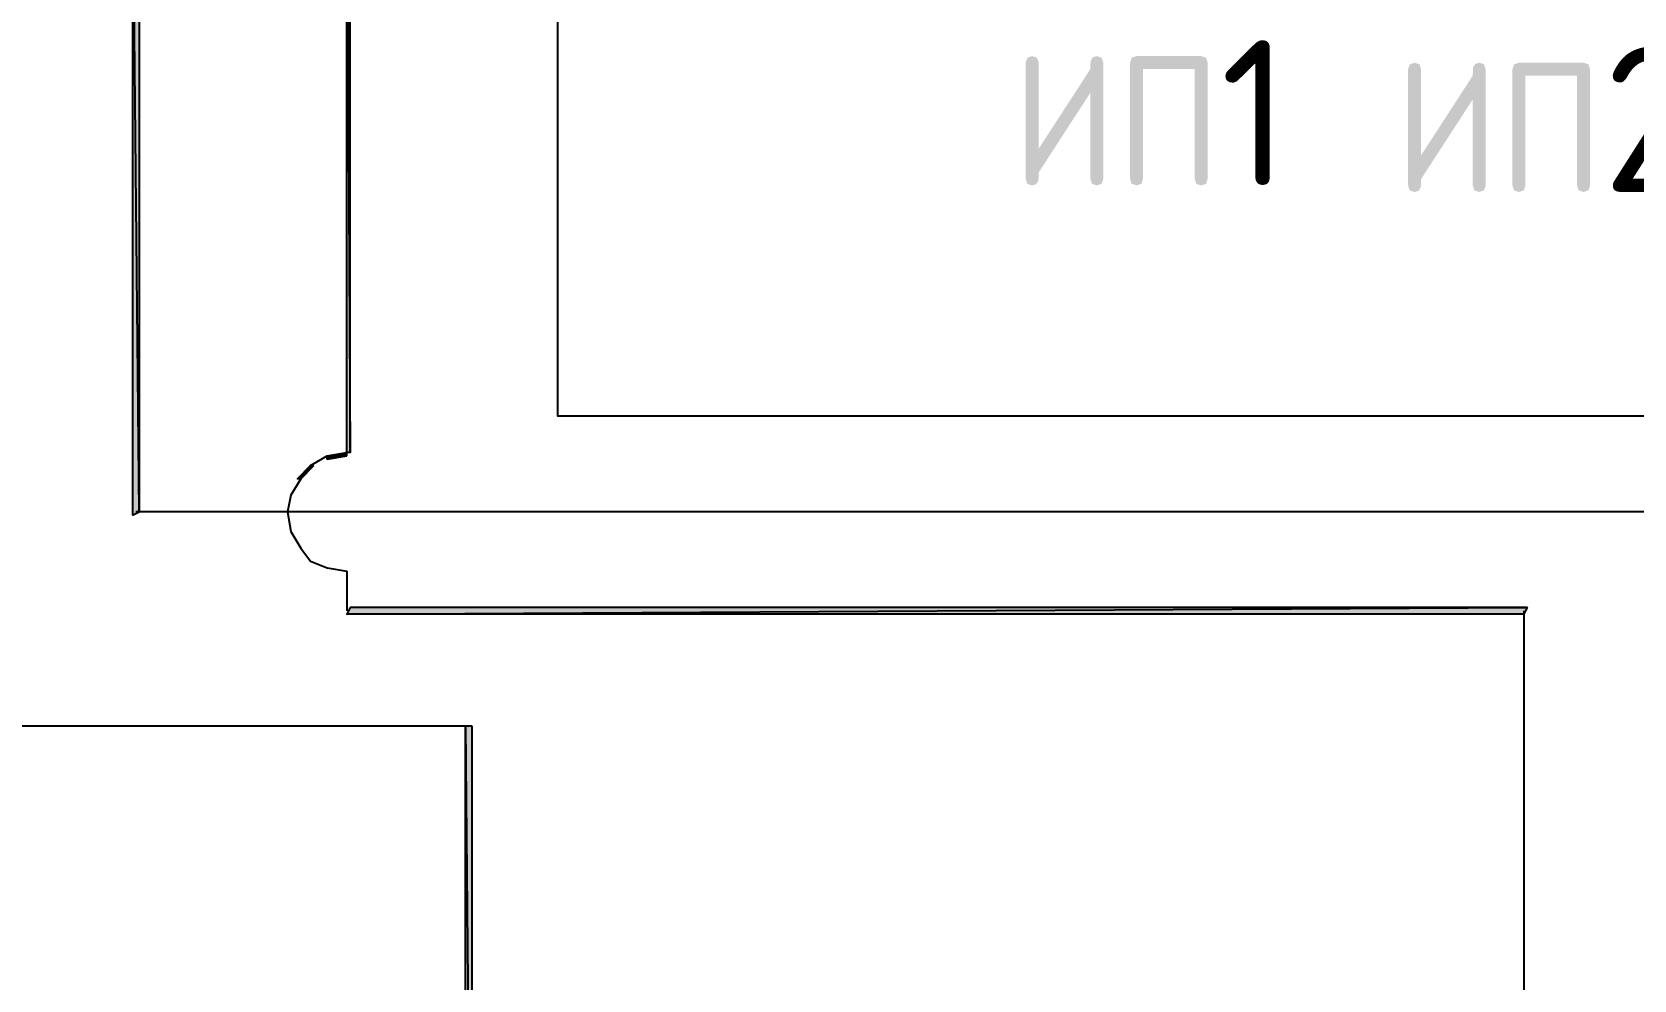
# Model space of a CAD drawing. Header units: millimetres. Extents: x 0 to 420, y 0 to 297.
# Drawn here: x 315.66 to 336.23, y 206.21 to 218.38 of the extents above; entities that cross this region are included whole.
import ezdxf

# ---------------------------------------------------------------- set-up
doc = ezdxf.new("R2010")
doc.units = ezdxf.units.MM
doc.layers.get('0').update_dxf_attribs({"linetype": 'CONTINUOUS'})
doc.styles.get("Standard").update_dxf_attribs({"font": 'STANDARD'})

msp = doc.modelspace()

# ---------------------------------------------------------------- hatches: boundary and pattern name
at = {"true_color": 0x000007}
h = msp.add_hatch(color=0, dxfattribs=at)
h.paths.add_polyline_path([(316.949667, 212.174667), (317.034333, 212.217), (316.949667, 220.98)], flags=0)
h.paths.add_polyline_path([(317.034333, 212.217), (316.949667, 220.98), (317.034333, 220.98)], flags=0)
h = msp.add_hatch(color=0, dxfattribs=at)
h.paths.add_polyline_path([(319.743667, 220.98), (319.701333, 220.98), (319.743667, 212.979)], flags=0)
h.paths.add_polyline_path([(319.701333, 220.98), (319.743667, 212.979), (319.701333, 212.979)], flags=0)
for points in [[(329.331394, 218.067708), (329.393681, 218.047038), (329.414627, 217.985026), (329.414627, 216.491233), (329.393681, 216.428739), (329.331394, 216.407999), (329.269382, 216.428739), (329.248711, 216.491233), (329.248711, 217.597522), (328.584497, 216.573915), (328.583257, 216.502739), (328.579536, 216.465877), (328.552664, 216.422469), (328.501815, 216.407999), (328.439321, 216.428739), (328.418581, 216.491233), (328.418581, 217.985026), (328.439321, 218.047038), (328.501815, 218.067708), (328.563826, 218.047038), (328.584497, 217.985026), (328.584497, 216.878186), (329.248711, 217.901793), (329.249952, 217.972762), (329.253672, 218.009831), (329.280544, 218.053239)], [(329.841769, 218.067708), (330.671348, 218.067708), (330.733636, 218.047038), (330.754582, 217.985026), (330.754582, 216.491233), (330.733636, 216.428739), (330.671348, 216.407999), (330.609337, 216.428739), (330.588666, 216.491233), (330.588666, 217.901793), (329.924452, 217.901793), (329.924452, 216.491233), (329.903781, 216.428739), (329.841769, 216.407999), (329.779275, 216.428739), (329.758536, 216.491233), (329.758536, 217.985026), (329.779275, 218.047038)], [(334.24206, 217.983042), (334.304348, 217.962371), (334.325294, 217.900359), (334.325294, 216.406566), (334.304348, 216.344072), (334.24206, 216.323332), (334.180049, 216.344072), (334.159378, 216.406566), (334.159378, 217.512855), (333.495164, 216.489248), (333.493923, 216.418073), (333.490203, 216.38121), (333.463331, 216.337802), (333.412481, 216.323332), (333.349987, 216.344072), (333.329248, 216.406566), (333.329248, 217.900359), (333.349987, 217.962371), (333.412481, 217.983042), (333.474493, 217.962371), (333.495164, 217.900359), (333.495164, 216.793519), (334.159378, 217.817126), (334.160618, 217.888095), (334.164339, 217.925164), (334.191211, 217.968572)], [(334.752436, 217.983042), (335.582015, 217.983042), (335.644302, 217.962371), (335.665248, 217.900359), (335.665248, 216.406566), (335.644302, 216.344072), (335.582015, 216.323332), (335.520003, 216.344072), (335.499333, 216.406566), (335.499333, 217.817126), (334.835118, 217.817126), (334.835118, 216.406566), (334.814448, 216.344072), (334.752436, 216.323332), (334.689942, 216.344072), (334.669202, 216.406566), (334.669202, 217.900359), (334.689942, 217.962371)]]:
    msp.add_hatch(color=0, dxfattribs=at).paths.add_polyline_path(points, flags=0)
h = msp.add_hatch(color=0, dxfattribs=at)
h.paths.add_polyline_path([(319.701333, 212.936667), (319.701333, 212.979), (319.447333, 212.894333)], flags=0)
h.paths.add_polyline_path([(319.701333, 212.979), (319.447333, 212.894333), (319.447333, 212.936667)], flags=0)
h = msp.add_hatch(color=0, dxfattribs=at)
h.paths.add_polyline_path([(319.278, 212.809667), (319.235667, 212.809667), (319.108667, 212.640333)], flags=0)
h.paths.add_polyline_path([(319.235667, 212.809667), (319.108667, 212.640333), (319.066333, 212.640333)], flags=0)
h = msp.add_hatch(color=0, dxfattribs=at)
h.paths.add_polyline_path([(319.743667, 210.989333), (319.701333, 210.904667), (334.856667, 210.989333)], flags=0)
h.paths.add_polyline_path([(319.701333, 210.904667), (334.856667, 210.989333), (334.814333, 210.904667)], flags=0)
h = msp.add_hatch(color=0, dxfattribs=at)
h.paths.add_polyline_path([(321.31, 209.465333), (321.225333, 209.465333), (321.31, 200.067333)], flags=0)
h.paths.add_polyline_path([(321.225333, 209.465333), (321.31, 200.067333), (321.225333, 200.067333)], flags=0)

# ---------------------------------------------------------------- linework, layer by layer
at = {"color": 0, "true_color": 0x000007}
for points in [[(321.267667, 209.465333), (307.170667, 209.465333), (307.170667, 220.98)], [(346.498333, 213.444667), (322.410667, 213.444667), (322.410667, 220.98)], [(319.235667, 212.809667), (319.447333, 212.936667)], [(319.108667, 212.640333), (318.981667, 212.428667), (318.939333, 212.217), (318.981667, 211.963), (319.108667, 211.751333), (319.235667, 211.582), (319.447333, 211.497333), (319.701333, 211.455)], [(340.656333, 212.217), (316.992, 212.217)], [(319.701333, 211.455), (319.701333, 210.947)], [(334.814333, 210.947), (334.814333, 200.067333)]]:
    msp.add_lwpolyline(points, dxfattribs=at)
for points in [[(316.949667, 212.174667), (317.034333, 212.217), (316.949667, 220.98)], [(317.034333, 212.217), (316.949667, 220.98), (317.034333, 220.98)], [(319.743667, 220.98), (319.701333, 220.98), (319.743667, 212.979)], [(319.701333, 220.98), (319.743667, 212.979), (319.701333, 212.979)], [(319.701333, 212.936667), (319.701333, 212.979), (319.447333, 212.894333)], [(319.701333, 212.979), (319.447333, 212.894333), (319.447333, 212.936667)], [(319.235667, 212.809667), (319.108667, 212.640333), (319.066333, 212.640333)], [(319.278, 212.809667), (319.235667, 212.809667), (319.108667, 212.640333)], [(319.743667, 210.989333), (319.701333, 210.904667), (334.856667, 210.989333)], [(319.701333, 210.904667), (334.856667, 210.989333), (334.814333, 210.904667)], [(321.31, 209.465333), (321.225333, 209.465333), (321.31, 200.067333)], [(321.225333, 209.465333), (321.31, 200.067333), (321.225333, 200.067333)]]:
    msp.add_lwpolyline(points, close=True, dxfattribs=at)

# ---------------------------------------------------------------- texts
at = {"color": 0, "true_color": 0x000007, "char_height": 1.8641, "attachment_point": 1}
for s, insert, width in [('1', (330.91968, 218.2721), 0.41424444), ('2', (335.83032, 218.187433), 0.82848889)]:
    msp.add_mtext(s, dxfattribs=dict(at, insert=insert, width=width))

doc.saveas('drawing.dxf')
